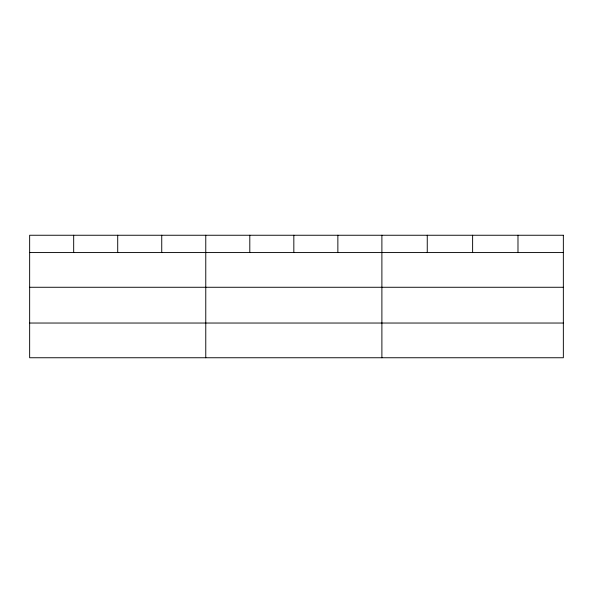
<?xml version="1.0" encoding="UTF-8"?>
<svg xmlns="http://www.w3.org/2000/svg" width="593" height="593" viewBox="0 0 593 593"><rect width="100%" height="100%" fill="white"/><g stroke="black" fill="none" stroke-linecap="round" stroke-linejoin="round"><path stroke-width="0.89" d="M29.65 252.566L563.35 252.566M29.65 287.271L563.35 287.271M29.65 323.037L563.35 323.037M517.985 235.251L517.985 252.566M472.621 235.251L472.621 252.566M427.256 235.251L427.256 252.566M381.892 235.251L381.892 357.749M337.862 235.251L337.862 252.566M293.831 235.251L293.831 252.566M249.801 235.251L249.801 252.566M205.771 235.251L205.771 357.749M161.741 235.251L161.741 252.566M117.71 235.251L117.71 252.566M73.68 235.251L73.68 252.566M563.35 235.251L29.65 235.251L29.65 357.749L563.35 357.749L563.35 235.251"/></g></svg>
